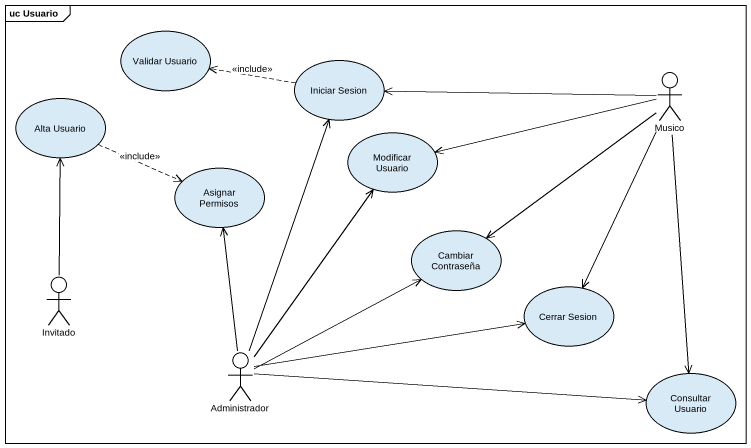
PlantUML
@startuml
mainframe uc Usuario
usecase "Validar Usuario" as Validar_Usuario
usecase "Iniciar Sesion" as Iniciar_Sesion
actor Musico
usecase "Alta Usuario" as Alta_Usuario
usecase "Modificar Usuario" as Modificar_Usuario
usecase "Asignar Permisos" as Asignar_Permisos
usecase "Cambiar Contraseña" as Cambiar_Contraseña
actor Invitado
usecase "Cerrar Sesion" as Cerrar_Sesion
actor Administrador
usecase "Consultar Usuario" as Consultar_Usuario
Iniciar_Sesion .left.> Validar_Usuario : <<include>>
Musico -left-> Iniciar_Sesion
Musico -left-> Modificar_Usuario
Musico --> Cambiar_Contraseña
Musico --> Cerrar_Sesion
Musico --> Consultar_Usuario
Alta_Usuario .right.> Asignar_Permisos : <<include>>
Invitado -up-> Alta_Usuario
Administrador -up-> Iniciar_Sesion
Administrador -up-> Modificar_Usuario
Administrador -up-> Asignar_Permisos
Administrador -up-> Cambiar_Contraseña
Administrador -right-> Cerrar_Sesion
Administrador -right-> Consultar_Usuario
@enduml
